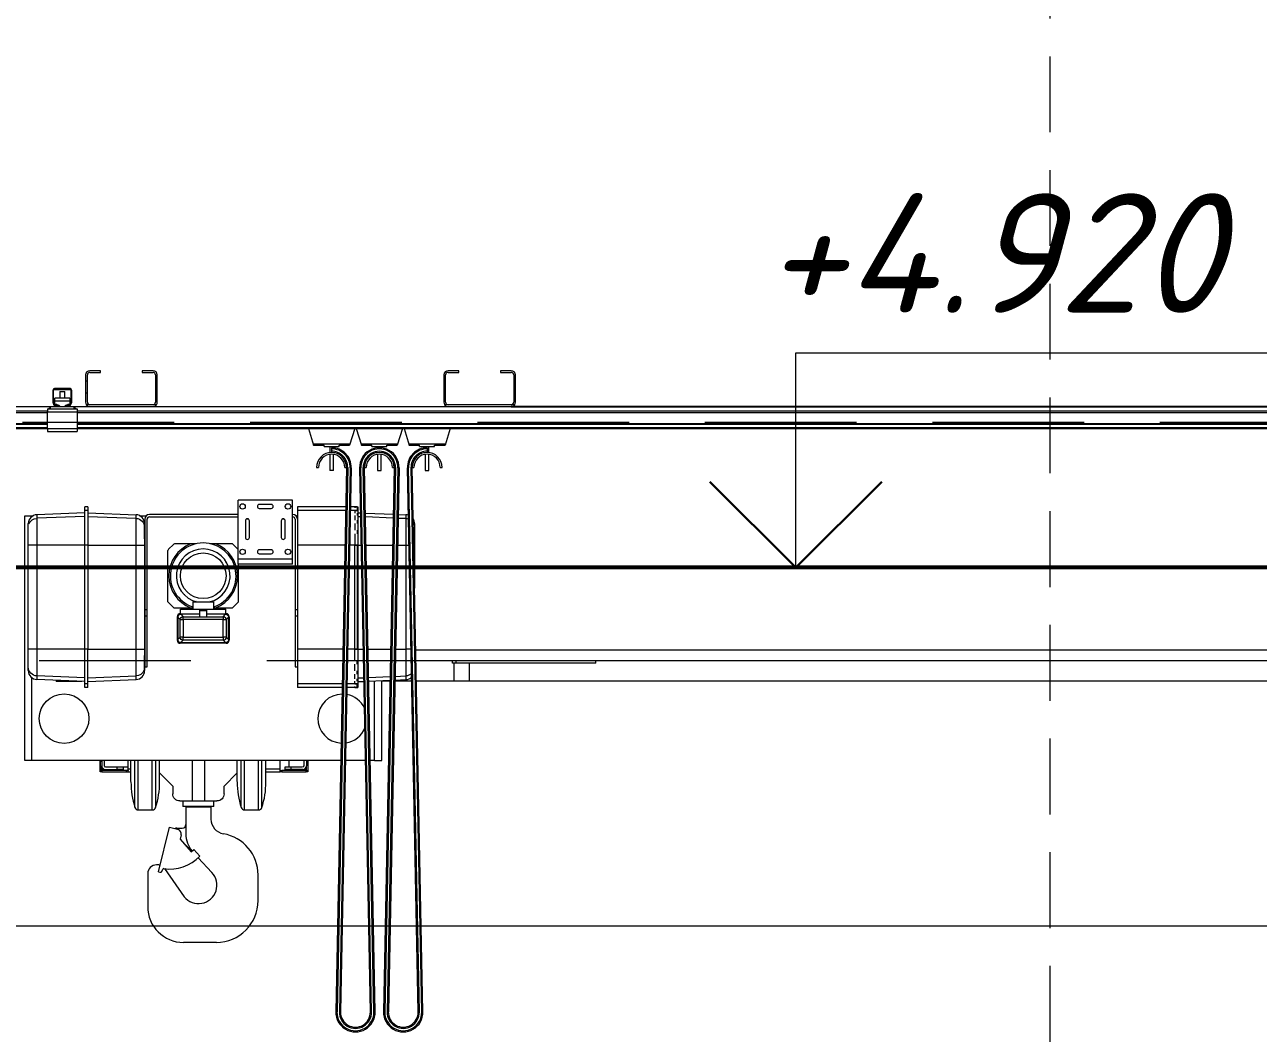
# Model space of a CAD drawing. Header units: millimetres. Extents: x -6419137 to 687965, y -598396 to 179722.
# Drawn here: x 601981 to 604047, y 86212 to 87909 of the extents above; entities that cross this region are included whole.
import ezdxf

# ---------------------------------------------------------------- set-up
doc = ezdxf.new("R2010")
doc.units = ezdxf.units.MM
doc.header["$MEASUREMENT"] = 0
doc.linetypes.add('штриховаяX2', pattern=[38.1, 25.4, -12.7])
for name, color, linetype, lineweight in [('!!! Konecranes', 252, 'Continuous', 0), ('!!!! Краны', 7, 'Continuous', 35), ('!Konecranes', 252, 'Continuous', 0), ('Арматура', 72, 'Continuous', 50), ('подп стены Инжзащита_Ном._пера__99', 7, 'Continuous', 40), ('стены02_Ном._пера__99', 7, 'Continuous', 40), ('чертеж_Ном._пера__91', 250, 'Continuous', 5), ('чертеж_Ном._пера__96', 7, 'Continuous', 13), ('чертеж_Ном._пера__98', 7, 'Continuous', 35)]:
    doc.layers.add(name, color=color, linetype=linetype, lineweight=lineweight)
doc.layers.add('Конструкции', color=7, linetype='Continuous', lineweight=5, true_color=0x0000e6)
doc.styles.get("Standard").update_dxf_attribs({"font": 'isocpeui.ttf'})

# ---------------------------------------------------------------- blocks, each defined once
blk = doc.blocks.new('A$C011300CB')
at = {"layer": '!!! Konecranes', "color": 253, "linetype": 'Continuous', "lineweight": 25, "ltscale": 90.09009}
blk.add_line((1195.4, 460), (2705.8, 460), dxfattribs=at)
at = {"layer": '!!!! Краны', "color": 253, "linetype": 'Continuous', "lineweight": 5, "ltscale": 90.09009}
for p, q in [((507.4, 520), (489.4, 520)), ((489.4, 517), (507.4, 517)), ((507.4, 517), (507.4, 520)), ((577.4, 520), (577.4, 517)), ((595.4, 520), (577.4, 520)), ((577.4, 517), (595.4, 517)), ((1107.4, 520), (1089.4, 520)), ((1089.4, 517), (1107.4, 517)), ((1107.4, 517), (1107.4, 520)), ((1177.4, 520), (1177.4, 517)), ((1195.4, 520), (1177.4, 520)), ((1177.4, 517), (1195.4, 517)), ((482.4, 513), (482.4, 503)), ((482.4, 503), (482.4, 483)), ((482.4, 503), (485.4, 503)), ((485.4, 503), (485.4, 513)), ((485.4, 483), (485.4, 503)), ((599.4, 513), (599.4, 503)), ((599.4, 503), (602.4, 503)), ((599.4, 503), (599.4, 483)), ((602.4, 503), (602.4, 513)), ((602.4, 483), (602.4, 503)), ((1082.4, 513), (1082.4, 503)), ((1082.4, 503), (1082.4, 483)), ((1082.4, 503), (1085.4, 503)), ((1085.4, 503), (1085.4, 513)), ((1085.4, 483), (1085.4, 503)), ((1199.4, 513), (1199.4, 503)), ((1199.4, 503), (1199.4, 483)), ((1199.4, 503), (1202.4, 503)), ((1202.4, 503), (1202.4, 513)), ((1202.4, 483), (1202.4, 503)), ((427.4, 487), (427.4, 468.3)), ((428.9, 468.2), (428.9, 488)), ((429.4, 488.5), (457.4, 488.5)), ((456.4, 490), (430.4, 490)), ((439.4, 485), (447.4, 485)), ((439.4, 485), (439.4, 473.9)), ((439.4, 484.8), (439.4, 473.9)), ((447.4, 473.9), (447.4, 485)), ((447.4, 473.9), (447.4, 484.8)), ((457.9, 488), (457.9, 468.2)), ((459.4, 468.3), (459.4, 487)), ((482.4, 483), (482.4, 467)), ((482.4, 483), (485.4, 483)), ((485.4, 467), (485.4, 483)), ((599.4, 483), (599.4, 467)), ((599.4, 483), (602.4, 483)), ((602.4, 467), (602.4, 483)), ((1082.4, 483), (1085.4, 483)), ((1082.4, 483), (1082.4, 467)), ((1085.4, 467), (1085.4, 483)), ((1199.4, 483), (1199.4, 467)), ((1199.4, 483), (1202.4, 483)), ((1202.4, 467), (1202.4, 483)), ((174.4, 460), (423.4, 460)), ((418.4, 456), (418.4, 456)), ((418.4, 456), (418.4, 453)), ((418.4, 456), (418.4, 453)), ((418.4, 456), (420.9, 456)), ((418.4, 456), (418.4, 453)), ((418.4, 456), (418.4, 451)), ((423.4, 458.5), (420.9, 456)), ((420.9, 456), (423.4, 456)), ((423.4, 460), (432.4, 460)), ((423.4, 456), (423.4, 460)), ((423.4, 456), (463.4, 456)), ((427.6, 467.2), (429.5, 462)), ((431.2, 461.9), (429, 468.1)), ((430.9, 469.1), (430.9, 473.9)), ((455.9, 473.9), (430.9, 473.9)), ((455.9, 469.1), (430.9, 469.1)), ((430.9, 463.1), (430.9, 469.1)), ((430.9, 462.7), (430.9, 463.1)), ((434.4, 463.1), (430.9, 463.1)), ((437.4, 461.5), (431.7, 461.5)), ((432.4, 460), (437.4, 460)), ((437.4, 461.5), (438.3, 461.5)), ((437.4, 460), (437.4, 461.5)), ((437.4, 460), (449.4, 460)), ((448.6, 461.5), (449.4, 461.5)), ((455.2, 461.5), (449.4, 461.5)), ((449.4, 461.5), (449.4, 460)), ((449.4, 460), (454.5, 460)), ((455.9, 463.1), (452.4, 463.1)), ((454.5, 460), (463.4, 460)), ((457.9, 468.1), (455.7, 461.9)), ((455.9, 473.9), (455.9, 469.1)), ((455.9, 469.1), (455.9, 463.1)), ((455.9, 462.7), (455.9, 463.1)), ((457.4, 462), (459.3, 467.2)), ((463.4, 460), (489.4, 460)), ((463.4, 456), (463.4, 460)), ((465.9, 456), (463.4, 458.5)), ((463.4, 456), (465.9, 456)), ((465.9, 456), (468.4, 456)), ((468.4, 456), (468.4, 451)), ((489.4, 463), (483.7, 463)), ((595.4, 463), (489.4, 463)), ((489.4, 460), (595.4, 460)), ((601.2, 463), (595.4, 463)), ((595.4, 460), (1089.4, 460)), ((1089.4, 463), (1083.7, 463)), ((1195.4, 463), (1089.4, 463)), ((1089.4, 460), (1195.4, 460)), ((1201.2, 463), (1195.4, 463)), ((-1376.2, 453), (418.4, 453)), ((-1376.2, 450), (418.4, 450)), ((418.4, 453), (418.4, 451)), ((418.4, 451), (468.4, 451)), ((418.4, 423), (418.4, 451)), ((468.4, 453), (2701.8, 453)), ((468.4, 451), (468.4, 423)), ((468.4, 450), (2701.8, 450)), ((-1376.2, 431.3), (418.4, 431.3)), ((-1376.2, 430.2), (418.4, 430.2)), ((-1376.2, 425), (418.4, 425)), ((-1376.2, 423), (418.4, 423)), ((418.4, 423), (468.4, 423)), ((418.4, 423), (418.4, 418)), ((418.4, 418), (468.4, 418)), ((468.4, 431.3), (2701.8, 431.3)), ((468.4, 430.2), (2701.8, 430.2)), ((468.4, 425), (2701.8, 425)), ((468.4, 423), (2701.8, 423)), ((468.4, 423), (468.4, 418)), ((855.7, 423), (864.4, 395)), ((933.2, 423), (924.4, 395)), ((935.7, 423), (944.4, 395)), ((1013.2, 423), (1004.4, 395)), ((1015.7, 423), (1024.4, 395)), ((1093.2, 423), (1084.4, 395)), ((864.4, 395), (864.4, 397)), ((924.4, 397), (864.4, 397)), ((864.4, 395), (881.9, 395)), ((881.9, 393), (881.9, 395)), ((881.9, 393), (906.9, 393)), ((891.4, 393), (891.4, 382.8)), ((891.4, 393), (891.4, 382.8)), ((897.4, 390.7), (897.4, 393)), ((897.4, 390.7), (897.4, 393)), ((906.9, 395), (924.4, 395)), ((906.9, 393), (906.9, 395)), ((924.4, 395), (924.4, 397)), ((1004.4, 397), (944.4, 397)), ((944.4, 395), (944.4, 397)), ((944.4, 395), (961.9, 395)), ((961.9, 393), (961.9, 395)), ((961.9, 393), (986.9, 393)), ((971.4, 393), (971.4, 390.7)), ((971.4, 393), (971.4, 390.7)), ((977.4, 390.7), (977.4, 393)), ((977.4, 390.7), (977.4, 393)), ((986.9, 393), (986.9, 395)), ((986.9, 395), (1004.4, 395)), ((1004.4, 395), (1004.4, 397)), ((1084.4, 397), (1024.4, 397)), ((1024.4, 395), (1024.4, 397)), ((1024.4, 395), (1041.9, 395)), ((1041.9, 393), (1041.9, 395)), ((1041.9, 393), (1066.9, 393)), ((1051.4, 393), (1051.4, 390.7)), ((1051.4, 393), (1051.4, 390.7)), ((1057.4, 387.9), (1057.4, 393)), ((1057.4, 382.8), (1057.4, 393)), ((1066.9, 393), (1066.9, 395)), ((1066.9, 395), (1084.4, 395)), ((1084.4, 395), (1084.4, 397)), ((891.4, 379.7), (891.4, 353)), ((891.4, 379.7), (891.4, 353)), ((894.4, 391), (894.4, 389)), ((894.4, 389), (894.4, 385)), ((894.4, 385), (894.4, 383)), ((897.4, 384.7), (897.4, 384.7)), ((897.4, 384.7), (897.4, 384.7)), ((897.4, 353), (897.4, 379.7)), ((897.4, 353), (897.4, 379.7)), ((971.4, 384.7), (971.4, 384.7)), ((971.4, 384.7), (971.4, 384.7)), ((971.4, 379.7), (971.4, 353)), ((971.4, 379.7), (971.4, 353)), ((977.4, 384.7), (977.4, 384.7)), ((977.4, 353), (977.4, 379.7)), ((1051.4, 384.7), (1051.4, 384.7)), ((1051.4, 384.7), (1051.4, 384.7)), ((1051.4, 379.7), (1051.4, 353)), ((1051.4, 379.7), (1051.4, 353)), ((1054.4, 391), (1054.4, 389)), ((1054.4, 389), (1054.4, 385)), ((1054.4, 385), (1054.4, 383)), ((1054.4, 383), (1054.4, 383)), ((1057.4, 353), (1057.4, 379.7)), ((869.4, 358), (872.4, 358)), ((919.4, 357.5), (901.5, -554.3)), ((921.4, 357.5), (903.5, -554.4)), ((925.4, 357.4), (907.5, -554.4)), ((927.4, 357.4), (909.5, -554.5)), ((916.4, 358), (919.4, 358)), ((921.4, 357.5), (919.4, 357.5)), ((921.4, 357.5), (921.4, 357.5)), ((927.4, 357.4), (925.4, 357.4)), ((941.5, 357.4), (943.5, 357.4)), ((959.4, -554.5), (941.5, 357.4)), ((961.4, -554.4), (943.5, 357.4)), ((965.4, -554.4), (947.5, 357.5)), ((947.5, 357.5), (949.5, 357.5)), ((947.5, 357.5), (947.5, 357.5)), ((949.4, 358), (952.4, 358)), ((967.4, -554.3), (949.5, 357.5)), ((971.4, 353), (977.4, 353)), ((971.4, 353), (977.4, 353)), ((977.4, 353), (977.4, 366.4)), ((999.4, 357.5), (981.5, -554.3)), ((1001.4, 357.5), (983.5, -554.4)), ((1005.4, 357.4), (987.5, -554.4)), ((1007.4, 357.4), (989.5, -554.5)), ((996.4, 358), (999.4, 358)), ((1001.4, 357.5), (999.4, 357.5)), ((1001.4, 357.5), (1001.4, 357.5)), ((1007.4, 357.4), (1005.4, 357.4)), ((1021.5, 357.4), (1023.5, 357.4)), ((1039.4, -554.5), (1021.5, 357.4)), ((1041.4, -554.4), (1023.5, 357.4)), ((1045.4, -554.4), (1027.5, 357.5)), ((1027.5, 357.5), (1029.5, 357.5)), ((1029.4, 358), (1032.4, 358)), ((1047.4, -554.3), (1029.5, 357.5)), ((1051.4, 353), (1057.4, 353)), ((1051.4, 353), (1057.4, 353)), ((1057.4, 353), (1057.4, 366.4)), ((1076.4, 358), (1079.4, 358)), ((481.4, 285.7), (481.4, 292)), ((486.4, 292), (481.4, 292)), ((486.4, 292), (486.4, 285.7)), ((828.9, 303), (737.9, 303)), ((737.9, 204), (737.9, 303)), ((793.4, 295.8), (773.4, 295.8)), ((828.9, 204), (828.9, 303)), ((837.4, 292), (837.4, 285.7)), ((918.1, 292), (837.4, 292)), ((920.1, 292), (920.1, 292)), ((937.4, 292), (926.2, 292)), ((933.4, 292), (938.4, 292)), ((933.4, 292), (933.4, 292)), ((933.4, 290.8), (933.4, 290.1)), ((937.4, 292), (937.4, 290.8)), ((937.4, 290.1), (937.4, 285.7)), ((938.4, 292), (938.4, 285.7)), ((380.4, -133), (380.4, 277)), ((380.4, 277), (392.4, 277)), ((392.4, 275.3), (392.4, 277)), ((392.4, 277), (394.8, 277)), ((481.4, 282), (400.8, 278.6)), ((400.8, 278.6), (400.8, 272.6)), ((481.4, 275.9), (400.8, 272.6)), ((400.8, 272.6), (400.8, 227.8)), ((481.4, 227.8), (481.4, 285.7)), ((486.4, 285.7), (481.4, 285.7)), ((486.4, 285.7), (486.4, 227.8)), ((486.4, 282), (567, 278.6)), ((486.4, 275.9), (567, 272.6)), ((567, 272.6), (567, 278.6)), ((567, 227.8), (567, 272.6)), ((572.9, 277), (584.3, 277)), ((581.4, 271), (581.4, 119)), ((585.4, 119), (585.4, 271)), ((737.9, 279), (589.4, 279)), ((589.4, 275), (737.9, 275)), ((755.6, 271), (751.3, 271)), ((773.4, 289.2), (793.4, 289.2)), ((815.5, 271), (811.3, 271)), ((829.4, 279), (828.9, 279)), ((828.9, 275), (829.4, 275)), ((833.4, 271), (833.4, 119)), ((834.6, 277), (837.4, 277)), ((837.4, 285.7), (837.4, 227.8)), ((918, 285.7), (837.4, 285.7)), ((920, 285.7), (920, 285.7)), ((937.4, 285.7), (926, 285.7)), ((933.4, 285.7), (938.4, 285.7)), ((933.4, 285.7), (933.4, 281.1)), ((933.4, 277.1), (933.4, 269.7)), ((937.4, 281.1), (937.4, 277.1)), ((937.4, 269.7), (937.4, 264)), ((938.4, 285.7), (938.4, 227.8)), ((938.4, 282), (942.9, 281.8)), ((938.4, 275.9), (943.1, 275.7)), ((948.9, 281.6), (948.9, 281.6)), ((949.1, 275.4), (949.1, 275.4)), ((951, 281.5), (997.9, 279.5)), ((951.1, 275.4), (997.8, 273.4)), ((999.8, 273.3), (999.8, 273.3)), ((999.9, 279.4), (999.9, 279.4)), ((1005.8, 273.1), (1019.1, 272.6)), ((1005.9, 279.2), (1019.1, 278.6)), ((1019.1, 272.6), (1019.1, 278.6)), ((1019.1, 278.6), (1019.1, 278.6)), ((1019.1, 227.8), (1019.1, 272.6)), ((386.4, 257.8), (386.4, 263.7)), ((386.4, 227.8), (386.4, 257.8)), ((581.3, 263.7), (581.3, 257.8)), ((581.3, 238), (581.3, 263.7)), ((581.3, 257.8), (581.3, 227.8)), ((750.1, 268.5), (750.1, 240.5)), ((756.7, 240.5), (756.7, 268.5)), ((810.1, 268.5), (810.1, 240.5)), ((816.7, 240.5), (816.7, 268.5)), ((933.4, 264), (933.4, 252.8)), ((937.4, 252.8), (937.4, 246.9)), ((1033.4, 263.7), (1033.4, 257.8)), ((1033.4, 257.8), (1033.4, 227.8)), ((386.4, 53.3), (386.4, 227.8)), ((400.8, 227.8), (386.4, 227.8)), ((400.8, 227.8), (400.8, 53.3)), ((481.4, 227.8), (400.8, 227.8)), ((486.4, 227.8), (481.4, 227.8)), ((481.4, 53.3), (481.4, 227.8)), ((486.4, 227.8), (486.4, 53.3)), ((486.4, 227.8), (567, 227.8)), ((567, 53.3), (567, 227.8)), ((567, 227.8), (581.3, 227.8)), ((581.3, 238), (581.3, 238)), ((581.3, 227.8), (581.3, 53.3)), ((629.5, 228.9), (621.3, 220.7)), ((658.4, 229.8), (631.6, 229.8)), ((667.6, 229.8), (658.4, 229.8)), ((700.5, 229.8), (690.7, 229.8)), ((728.5, 229.8), (700.5, 229.8)), ((728.5, 229.8), (737.9, 220.4)), ((916.9, 227.8), (837.4, 227.8)), ((837.4, 227.8), (837.4, 53.3)), ((918.9, 227.8), (918.9, 227.8)), ((937.4, 227.8), (924.9, 227.8)), ((933.4, 246.9), (933.4, 227.8)), ((933.4, 227.8), (938.4, 227.8)), ((933.4, 53.3), (933.4, 227.8)), ((937.4, 227.8), (937.4, 53.3)), ((938.4, 227.8), (944, 227.8)), ((938.4, 227.8), (938.4, 53.3)), ((950, 227.8), (950, 227.8)), ((952, 227.8), (996.9, 227.8)), ((998.9, 227.8), (998.9, 227.8)), ((1004.9, 227.8), (1019.1, 227.8)), ((1019.1, 227.8), (1024, 227.8)), ((1019.1, 53.3), (1019.1, 227.8)), ((1032.1, 227.8), (1033.4, 227.8)), ((1033.4, 227.8), (1033.4, 155.5)), ((620.4, 132.8), (620.4, 218.6)), ((793.4, 219.8), (773.4, 219.8)), ((773.4, 213.2), (793.4, 213.2)), ((828.9, 204), (737.9, 204)), ((737.9, 196), (737.9, 204)), ((828.9, 196), (737.9, 196)), ((738.4, 132.8), (738.4, 196)), ((828.9, 196), (828.9, 204)), ((630.4, 122.8), (620.4, 132.8)), ((661.9, 132.8), (696.9, 132.8)), ((661.9, 132.8), (661.9, 120.3)), ((696.9, 132.8), (696.9, 120.3)), ((728.5, 122.8), (738.4, 132.8)), ((585.4, 119), (581.4, 119)), ((581.4, 119), (581.4, 109)), ((581.4, 109), (581.4, 24)), ((581.4, 109), (585.4, 109)), ((585.4, 109), (585.4, 119)), ((585.4, 24), (585.4, 109)), ((630.4, 122.8), (658.4, 122.8)), ((635.9, 107.8), (635.9, 68.3)), ((640.9, 102.8), (636.9, 106.8)), ((636.9, 106.8), (636.9, 69.3)), ((640.9, 112.8), (673.4, 112.8)), ((640.9, 111.7), (640.9, 111.7)), ((641.4, 120.3), (717.4, 120.3)), ((641.4, 112.8), (641.4, 120.3)), ((673.4, 111.8), (641.9, 111.8)), ((641.9, 111.8), (645.9, 107.8)), ((645.9, 107.8), (712.9, 107.8)), ((645.9, 102.8), (645.9, 107.8)), ((658.4, 122.8), (661.9, 122.8)), ((673.4, 118.4), (673.4, 108.5)), ((685.4, 108.5), (685.4, 118.4)), ((685.4, 112.8), (717.9, 112.8)), ((716.9, 111.8), (685.4, 111.8)), ((696.9, 122.8), (700.5, 122.8)), ((700.5, 122.8), (728.5, 122.8)), ((712.9, 107.8), (716.9, 111.8)), ((712.9, 107.8), (712.9, 102.8)), ((717.4, 112.8), (717.4, 120.3)), ((717.9, 111.7), (717.9, 111.7)), ((721.9, 106.8), (717.9, 102.8)), ((721.9, 69.3), (721.9, 106.8)), ((722.9, 107.8), (722.9, 68.3)), ((833.4, 119), (833.4, 109)), ((837.4, 119), (833.4, 119)), ((833.4, 109), (833.4, 24)), ((833.4, 109), (837.4, 109)), ((640.9, 73.3), (640.9, 102.8)), ((640.9, 102.8), (645.9, 102.8)), ((712.9, 102.8), (645.9, 102.8)), ((645.9, 102.8), (645.9, 73.3)), ((712.9, 102.8), (717.9, 102.8)), ((712.9, 73.3), (712.9, 102.8)), ((717.9, 102.8), (717.9, 73.3)), ((636.9, 69.3), (640.9, 73.3)), ((645.9, 73.3), (640.9, 73.3)), ((717.9, 63.3), (640.9, 63.3)), ((645.9, 68.3), (641.9, 64.3)), ((641.9, 64.3), (716.9, 64.3)), ((645.9, 73.3), (712.9, 73.3)), ((645.9, 68.3), (645.9, 73.3)), ((712.9, 68.3), (645.9, 68.3)), ((717.9, 73.3), (712.9, 73.3)), ((712.9, 73.3), (712.9, 68.3)), ((716.9, 64.3), (712.9, 68.3)), ((717.9, 73.3), (721.9, 69.3)), ((717.9, 73.3), (717.9, 73.3)), ((386.4, 23.2), (386.4, 53.3)), ((400.8, 53.3), (386.4, 53.3)), ((400.8, 53.3), (400.8, 8.5)), ((481.4, 53.3), (400.8, 53.3)), ((481.4, -4.6), (481.4, 53.3)), ((486.4, 53.3), (481.4, 53.3)), ((486.4, 53.3), (567, 53.3)), ((486.4, -4.6), (486.4, 53.3)), ((567, 53.3), (581.3, 53.3)), ((567, 8.5), (567, 53.3)), ((581.3, 53.3), (581.3, 23.2)), ((581.3, 17.4), (581.3, 43)), ((581.3, 43), (581.3, 43)), ((913.4, 53.3), (837.4, 53.3)), ((837.4, 53.3), (837.4, -4.6)), ((915.4, 53.3), (915.4, 53.3)), ((937.4, 53.3), (921.4, 53.3)), ((933.4, 53.3), (938.4, 53.3)), ((933.4, 53.3), (933.4, 53.3)), ((933.4, 34.1), (933.4, 53.3)), ((933.4, 53.3), (933.4, 53.3)), ((938.4, 53.3), (947.5, 53.3)), ((938.4, 53.3), (938.4, -4.6)), ((953.5, 53.3), (953.5, 53.3)), ((955.5, 53.3), (993.4, 53.3)), ((995.4, 53.3), (995.4, 53.3)), ((1001.4, 53.3), (1019.1, 53.3)), ((1027.6, 53.3), (1019.1, 53.3)), ((1019.1, 8.5), (1019.1, 53.3)), ((1035.5, 52), (3325.3, 52)), ((386.4, 17.4), (386.4, 23.2)), ((581.3, 23.2), (581.3, 17.4)), ((581.4, 24), (585.4, 24)), ((833.4, 24), (837.4, 24)), ((933.4, 17.1), (933.4, 28.2)), ((937.4, 28.2), (937.4, 34.1)), ((3325.3, 34), (1035.8, 34)), ((1096.9, 30), (1096.9, 34)), ((1102.9, 30), (1096.9, 30)), ((1099.9, 0), (1099.9, 30)), ((1102.9, 30), (1102.9, 34)), ((1336.9, 30), (1102.9, 30)), ((1124.9, 30), (1124.9, 0)), ((1336.9, 30), (1336.9, 34)), ((392.4, -133), (392.4, 5.7)), ((400.8, 8.5), (400.8, 2.4)), ((481.4, 5.2), (400.8, 8.5)), ((400.8, 2.4), (400.8, 2.4)), ((481.4, -1), (400.8, 2.4)), ((433.4, 1), (433.4, -1)), ((486.4, 5.2), (567, 8.5)), ((486.4, -1), (567, 2.4)), ((567, 2.4), (567, 8.5)), ((933.4, 3.9), (933.4, 11.3)), ((937.4, 11.3), (937.4, 17.1)), ((937.4, -0.1), (937.4, 3.9)), ((938.4, 5.2), (948.4, 5.6)), ((954.4, 5.8), (954.4, 5.8)), ((956.4, 5.9), (992.5, 7.4)), ((956.5, -0.2), (992.4, 1.3)), ((966.4, -133), (966.4, 0.2)), ((978.4, -133), (978.4, 0.7)), ((992.4, 0), (978.4, 0)), ((994.4, 1.4), (994.4, 1.4)), ((994.4, 0), (994.4, 0)), ((994.5, 7.5), (994.5, 7.5)), ((1000.4, 1.6), (1019.1, 2.4)), ((1028.5, 0), (1000.4, 0)), ((1000.5, 7.7), (1019.1, 8.5)), ((1019.1, 2.4), (1019.1, 8.5)), ((1099.9, 0), (1036.5, 0)), ((1124.9, 0), (1099.9, 0)), ((2583.3, 0), (1124.9, 0)), ((476.4, -1), (433.4, -1)), ((476.4, -0.8), (476.4, -1)), ((486.4, -4.6), (481.4, -4.6)), ((481.4, -11), (481.4, -4.6)), ((486.4, -11), (481.4, -11)), ((486.4, -11), (486.4, -4.6)), ((837.4, -4.6), (837.4, -11)), ((912.3, -4.6), (837.4, -4.6)), ((912.2, -11), (837.4, -11)), ((914.2, -11), (914.2, -11)), ((914.3, -4.6), (914.3, -4.6)), ((937.4, -11), (920.2, -11)), ((937.4, -4.6), (920.3, -4.6)), ((933.4, -4.6), (933.4, -0.1)), ((933.4, -4.6), (938.4, -4.6)), ((933.4, -4.8), (933.4, -4.6)), ((933.4, -9.7), (933.4, -9)), ((933.4, -11), (938.4, -11)), ((937.4, -9), (937.4, -4.6)), ((937.4, -11), (937.4, -9.7)), ((938.4, -1), (948.5, -0.6)), ((938.4, -4.6), (938.4, -11)), ((954.5, -0.3), (954.5, -0.3)), ((392.4, -133), (380.4, -133)), ((909.8, -133), (392.4, -133)), ((506.9, -150), (506.9, -133.2)), ((507.4, -135), (507.4, -133)), ((507.4, -150), (507.4, -135)), ((509.4, -135), (507.4, -135)), ((509.4, -133), (509.4, -142)), ((509.4, -150), (509.4, -142)), ((513.4, -133), (513.4, -141)), ((516.4, -144), (535.4, -144)), ((535.4, -148), (535.4, -144)), ((535.4, -144), (545.4, -144)), ((545.4, -144), (545.4, -148)), ((545.4, -144), (552.9, -144)), ((552.9, -133), (552.9, -144)), ((553.9, -147), (553.9, -133)), ((558.4, -168.4), (558.4, -133.1)), ((565.1, -211.2), (565.1, -133)), ((570.7, -216), (570.7, -133)), ((594.1, -216), (594.1, -133)), ((599.8, -212), (599.8, -133)), ((606.4, -168.4), (606.4, -133.1)), ((661.1, -133), (661.1, -201)), ((681.8, -133), (681.8, -201)), ((736.4, -168.4), (736.4, -133.1)), ((743.1, -211.2), (743.1, -133)), ((748.7, -216), (748.7, -133)), ((772.1, -216), (772.1, -133)), ((777.8, -212), (777.8, -133)), ((784.4, -168.4), (784.4, -133.1)), ((807.9, -133), (807.9, -147)), ((816.4, -148), (816.4, -144)), ((816.4, -144), (826.4, -144)), ((823.4, -144), (823.4, -133)), ((826.4, -144), (845.4, -144)), ((826.4, -144), (826.4, -148)), ((848.4, -141), (848.4, -133)), ((852.4, -133), (852.4, -142)), ((852.4, -135), (854.4, -135)), ((852.4, -150), (852.4, -142)), ((854.4, -133), (854.4, -135)), ((854.4, -135), (854.4, -150)), ((854.9, -133.2), (854.9, -150)), ((911.8, -133), (911.8, -133)), ((915.8, -133), (915.8, -133)), ((951.1, -133), (917.8, -133)), ((966.4, -133), (959.1, -133)), ((966.4, -133), (978.4, -133)), ((506.9, -152), (506.9, -150)), ((506.9, -150), (507.4, -150)), ((509.9, -152), (506.9, -152)), ((509.4, -150), (507.4, -150)), ((509.4, -146.9), (512.1, -146.9)), ((509.4, -150), (509.9, -150)), ((550.9, -150), (509.9, -150)), ((509.9, -150), (509.9, -152)), ((509.9, -152), (550.9, -152)), ((515.4, -148), (535.4, -148)), ((545.4, -148), (535.4, -148)), ((553.5, -150), (550.9, -150)), ((550.9, -152), (550.9, -150)), ((550.9, -152), (553.5, -152)), ((553.5, -150), (553.5, -150)), ((553.5, -152), (558.4, -152)), ((553.9, -147), (558.4, -147)), ((553.9, -151.7), (553.9, -147)), ((606.4, -154), (628.4, -176)), ((714.4, -176), (736.4, -154)), ((784.4, -147), (807.9, -147)), ((784.4, -152), (808.3, -152)), ((807.9, -147), (807.9, -151.7)), ((808.3, -150), (810.9, -150)), ((808.3, -150), (808.3, -150)), ((810.9, -152), (808.3, -152)), ((851.9, -150), (810.9, -150)), ((810.9, -150), (810.9, -152)), ((810.9, -152), (851.9, -152)), ((826.4, -148), (816.4, -148)), ((846.4, -148), (826.4, -148)), ((849.8, -146.9), (852.4, -146.9)), ((851.9, -150), (852.4, -150)), ((851.9, -152), (851.9, -150)), ((854.9, -152), (851.9, -152)), ((852.4, -150), (854.4, -150)), ((854.4, -150), (854.9, -150)), ((854.9, -150), (854.9, -152)), ((628.4, -176), (628.4, -189)), ((714.4, -189), (714.4, -176)), ((640.4, -201), (661.1, -201)), ((645.4, -201), (645.4, -210)), ((661.1, -201), (681.8, -201)), ((681.8, -201), (702.4, -201)), ((697.4, -210), (697.4, -201)), ((570.7, -216), (594.1, -216)), ((649.4, -210), (649.4, -211)), ((649.5, -211), (650.4, -211)), ((650.4, -211), (671.4, -211)), ((650.4, -211), (650.4, -256.3)), ((671.4, -211), (692.4, -211)), ((692.4, -211), (692.4, -231.3)), ((692.4, -211), (693.3, -211)), ((693.4, -211), (693.4, -210)), ((748.7, -216), (772.1, -216)), ((604.8, -319.8), (623.1, -245)), ((623.1, -245), (636.6, -248.3)), ((635.4, -246.6), (644.4, -246.6)), ((642.5, -258), (640.7, -265.1)), ((640.7, -265.1), (659.2, -286.2)), ((659.2, -286.2), (663.7, -282.3)), ((663.7, -282.3), (673.6, -293.5)), ((602.1, -308), (601.4, -308)), ((694.1, -320.8), (671, -296.1)), ((586.4, -323), (586.4, -378)), ((604.8, -319.8), (607, -320.3)), ((610, -319.2), (611.6, -315.5)), ((614.4, -314.4), (647.4, -361.6)), ((771.4, -368), (771.4, -325)), ((701.4, -438), (646.4, -438)), ((903.5, -554.4), (901.5, -554.3)), ((907.5, -554.4), (907.5, -554.4)), ((909.5, -554.5), (907.5, -554.4)), ((959.4, -554.5), (961.4, -554.4)), ((961.4, -554.4), (961.4, -554.4)), ((965.4, -554.4), (967.4, -554.3)), ((983.5, -554.4), (981.5, -554.3)), ((989.5, -554.5), (987.5, -554.4)), ((1039.4, -554.5), (1041.4, -554.4)), ((1041.4, -554.4), (1041.4, -554.4)), ((1045.4, -554.4), (1047.4, -554.3))]:
    blk.add_line(p, q, dxfattribs=at)
at = {"layer": '!!!! Краны', "color": 253, "linetype": 'штриховаяX2', "lineweight": 5, "ltscale": 10}
blk.add_lwpolyline([(4062.8, 434), (4087.8, 434), (4087.8, 34), (-2265.2, 34), (-2290.2, 34), (-2290.2, 434)], close=True, dxfattribs=at)
at = {"layer": '!!!! Краны', "color": 253, "linetype": 'Continuous', "lineweight": 5, "ltscale": 90.09009}
for points in [[(897.4, 353), (897.4, 353), (891.4, 353)], [(553.9, -149.6), (553.5, -150)], [(553.5, -152), (553.9, -151.7)], [(807.9, -149.6), (808.3, -150)], [(808.3, -152), (807.9, -151.7)], [(697.3, -210), (697.4, -210), (645.5, -210)]]:
    blk.add_lwpolyline(points, dxfattribs=at)
for centre, radius in [((745.4, 292.5), 4.5), ((821.4, 292.5), 4.5), ((679.4, 176.3), 38.3), ((745.4, 216.5), 4.5), ((821.4, 216.5), 4.5), ((446.4, -63), 41.5)]:
    blk.add_circle(centre, radius, dxfattribs=at)
for centre, radius, start, end in [((489.4, 513), 7, 90, 180), ((489.4, 513), 4, 90, 180), ((595.4, 513), 7, 0, 90), ((595.4, 513), 4, 0, 90), ((1089.4, 513), 7, 90, 180), ((1089.4, 513), 4, 90, 180), ((1195.4, 513), 7, 0, 90), ((1195.4, 513), 4, 0, 90), ((430.4, 487), 3, 90, 180), ((429.4, 488), 0.5, 90, 180), ((456.4, 487), 3, 0, 90), ((457.4, 488), 0.5, 0, 90), ((430.4, 468.3), 3, 180, 200), ((429.4, 468.2), 0.5, 180, 200), ((432.4, 463), 3, 200, 270), ((431.7, 462), 0.5, 200, 270), ((454.5, 463), 3, 270, 340), ((455.2, 462), 0.5, 270, 340), ((457.4, 468.2), 0.5, 340, 0), ((456.4, 468.3), 3, 340, 0), ((489.4, 467), 7, 180, 214.8499), ((489.4, 467), 7, 214.8499, 270), ((489.4, 467), 4, 180, 270), ((595.4, 467), 4, 270, 0), ((595.4, 467), 7, 270, 325.1501), ((595.4, 467), 7, 325.1501, 0), ((1089.4, 467), 7, 180, 214.8499), ((1089.4, 467), 7, 214.8499, 270), ((1089.4, 467), 4, 180, 270), ((1195.4, 467), 4, 270, 0), ((1195.4, 467), 7, 270, 325.1501), ((1195.4, 467), 7, 325.1501, 0), ((894.4, 358), 25, 0, 180), ((894.4, 358), 22, 0, 180), ((894.4, 358), 33, 358.8698, 90), ((894.4, 358), 31, 358.8698, 90), ((894.4, 358), 27, 358.8698, 90), ((894.4, 358), 25, 76.2786, 79.6969), ((894.4, 358), 25, 65.2967, 69.3927), ((894.4, 358), 25, 54.7077, 59.0871), ((894.4, 358), 25, 44.2498, 48.7797), ((894.4, 358), 25, 33.8514, 38.4703), ((974.4, 358), 33, 358.8698, 181.1302), ((974.4, 358), 31, 358.8698, 181.1302), ((974.4, 358), 27, 358.8698, 181.1302), ((974.4, 358), 25, 0, 180), ((974.4, 358), 22, 0, 180), ((974.4, 358), 25, 141.5297, 146.1486), ((974.4, 358), 25, 131.2203, 135.7502), ((974.4, 358), 25, 120.9129, 125.2923), ((974.4, 358), 25, 110.6073, 114.7033), ((974.4, 358), 25, 100.3031, 103.7214), ((974.4, 358), 25, 76.2786, 79.6969), ((974.4, 358), 25, 65.2967, 69.3927), ((974.4, 358), 25, 54.7077, 59.0871), ((974.4, 358), 25, 44.2498, 48.7797), ((974.4, 358), 25, 33.8514, 38.4703), ((1054.4, 358), 33, 90, 181.1302), ((1054.4, 358), 31, 90, 181.1302), ((1054.4, 358), 27, 90, 181.1302), ((1054.4, 358), 25, 0, 180), ((1054.4, 358), 22, 0, 180), ((1054.4, 358), 25, 141.5297, 146.1486), ((1054.4, 358), 25, 131.2203, 135.7502), ((1054.4, 358), 25, 120.9129, 125.2923), ((1054.4, 358), 25, 110.6073, 114.7033), ((1054.4, 358), 25, 100.3031, 103.7214), ((894.4, 358), 25, 23.4851, 28.1582), ((894.4, 358), 25, 12.2877, 17.8427), ((894.4, 358), 25, 2.2173, 8.8364), ((894.4, 358), 25, 358.8698, 0), ((974.4, 358), 25, 180, 181.1302), ((974.4, 358), 25, 171.1636, 177.7827), ((974.4, 358), 25, 162.1573, 167.7123), ((974.4, 358), 25, 151.8418, 156.5149), ((974.4, 358), 25, 23.4851, 28.1582), ((974.4, 358), 25, 12.2877, 17.8427), ((974.4, 358), 25, 2.2173, 8.8364), ((974.4, 358), 25, 358.8698, 0), ((1054.4, 358), 25, 180, 181.1302), ((1054.4, 358), 25, 171.1636, 177.7827), ((1054.4, 358), 25, 162.1573, 167.7123), ((1054.4, 358), 25, 151.8418, 156.5149), ((773.4, 292.5), 3.3, 90, 270), ((793.4, 292.5), 3.3, 270, 90), ((401.4, 263.7), 15, 92.4, 180), ((566.3, 263.7), 15, 0, 87.6), ((589.4, 271), 8, 90, 180), ((589.4, 271), 4, 90, 180), ((753.4, 268.5), 3.3, 0, 180), ((813.4, 268.5), 3.3, 0, 180), ((829.4, 271), 8, 0.0004, 90), ((829.4, 271), 4, 0, 90), ((1018.4, 263.7), 15, 71.9121, 87.6), ((1018.4, 263.7), 15, 0, 30.3568), ((679.4, 176.3), 57.5, 111.4973, 248.5027), ((679.4, 176.3), 55, 288.6108, 251.3311), ((631.6, 226.8), 3, 90, 135), ((679.4, 176.3), 57.5, 291.4973, 68.5027), ((753.4, 240.5), 3.3, 180, 0), ((813.4, 240.5), 3.3, 180, 0), ((623.4, 218.6), 3, 135, 180), ((679.4, 176.3), 45, 283.0717, 256.9283), ((773.4, 216.5), 3.3, 90, 270), ((793.4, 216.5), 3.3, 270, 90), ((679.4, 176.3), 43.2, 164.9896, 165), ((679.4, 176.3), 43.2, 150, 150.0002), ((679.4, 176.3), 43.2, 29.9998, 30), ((679.4, 176.3), 43.2, 15, 15.0119), ((679.4, 176.3), 43.2, 225, 225.0016), ((679.4, 176.3), 43.2, 314.9981, 315.0046), ((679.4, 176.3), 43.2, 254.9983, 255.003), ((679.4, 176.3), 43.2, 269.9978, 270.0022), ((679.4, 176.3), 43.2, 284.9969, 285.0018), ((640.9, 107.8), 5, 90, 180), ((679.4, 132), 29, 198.5231, 204.0758), ((679.4, 132), 29, 237.2437, 237.2447), ((679.4, 132), 29, 302.7553, 302.7563), ((679.4, 132), 29, 335.9242, 341.4769), ((717.9, 107.8), 5, 0, 90), ((640.9, 68.3), 5, 180, 270), ((717.9, 68.3), 5, 270, 0), ((401.4, 17.4), 15, 180, 267.6), ((566.3, 17.4), 15, 272.4, 0), ((1018.4, 17.4), 15, 272.4, 312.0826), ((912.4, -63), 41, 90.6841, 267.0655), ((912.4, -63), 41, 87.87659481179857, 87.87664511559782), ((912.4, -63), 41, 25.1082, 79.369), ((912.4, -63), 41, 278.3525, 337.5607), ((912.4, -63), 41, 269.8666, 269.8667), ((912.4, -63), 41, 275.5227869355283, 275.5228202778365), ((515.4, -142), 6, 180, 270), ((516.4, -141), 3, 180, 270), ((516.4, -141), 3, 180, 217.1133), ((516.4, -141), 3, 221.1708, 227.0035), ((516.4, -141), 3, 221.1708, 234.275), ((516.4, -141), 3, 239.083, 242.2771), ((516.4, -141), 3, 254.3206, 255.3271), ((845.4, -141), 3, 270, 0), ((845.4, -141), 3, 284.6729, 285.6794), ((846.4, -142), 6, 270, 0), ((845.4, -141), 3, 297.7229, 300.917), ((845.4, -141), 3, 305.725, 318.8292), ((845.4, -141), 3, 312.4022, 318.8292), ((845.4, -141), 3, 322.8867, 0), ((699.4, -169.2), 141, 180, 197.6802), ((465.4, -169.2), 141, 342.3198, 0), ((877.4, -169.2), 141, 180, 197.6802), ((643.4, -169.2), 141, 342.3198, 0), ((570.7, -210), 6, 199.4712, 270), ((594.1, -210), 6, 270, 340.5288), ((748.7, -210), 6, 199.4712, 270), ((772.1, -210), 6, 270, 340.5288), ((635.5, -255.6), 9, 90.1689, 111.1375), ((644.4, -240.6), 6, 270.1689, 0.1692), ((717.4, -231.3), 25, 180, 260.304), ((634.7, -256.1), 8, 346.2138, 76.2138), ((695.4, -256.3), 45, 180, 219.4875), ((701.4, -325), 70, 0, 80.304), ((595, -346.5), 90, 43.1503, 53.2949), ((601.4, -323), 15, 90, 180), ((602.1, -323), 15, 69.1195, 90), ((623.1, -245), 70, 262.27, 316.1169), ((608, -318.4), 2.17, 243.772, 338.1281), ((613.4, -316.3), 2, 82.27, 156.2138), ((671.4, -342), 31, 219.2962, 43), ((701.4, -368), 70, 270, 0), ((646.4, -378), 60, 180, 270), ((934.4, -555), 33, 178.8698, 1.1302), ((934.4, -555), 31, 178.8698, 1.1302), ((934.4, -555), 27, 178.8698, 1.1302), ((934.4, -555), 25, 178.8698, 1.1302), ((1014.4, -555), 33, 178.8698, 1.1302), ((1014.4, -555), 31, 178.8698, 1.1302), ((1014.4, -555), 27, 178.8698, 1.1302), ((1014.4, -555), 25, 178.8698, 1.1302)]:
    blk.add_arc(centre, radius, start, end, dxfattribs=at)
at = {"layer": '!!!! Краны', "color": 253, "linetype": 'Continuous', "lineweight": 5, "ltscale": 90.09009, "extrusion": (0, 0, -1)}
for centre, major_axis, ratio, start_param, end_param in [((434.4, 459.1), (5, 0), 0.795209, -1.570796, -0.22409), ((434.4, 464), (-5, 0), 0.795209, 3.801068, 4.066964), ((434.4, 464), (5, 0), 0.795209, 0.879383, 0.920815), ((434.4, 464), (5, 0), 0.795209, 0.678887, 0.692185), ((452.4, 459.1), (5, 0), 0.795209, 3.365682, 4.712389), ((452.4, 464), (5, 0), 0.795209, 2.216221, 2.482118), ((452.4, 464), (-5, 0), 0.795209, -0.692185, -0.678887), ((452.4, 464), (5, 0), 0.795209, 2.220777, 2.262209), ((401.4, 257.8), (-15, 0), 0.981851, 0.382227, 1.528908), ((566.3, 257.8), (-15, 0), 0.981851, 1.612684, 3.141593), ((1018.4, 257.8), (15, 0), 0.981851, -1.528908, -1.246765), ((1018.4, 257.8), (-15, 0), 0.981851, 2.626886, 3.141593), ((641.9, 106.8), (-3.55, 3.55), 0.995146, 5.50022, 7.06615), ((645.9, 102.8), (3.54, 3.54), 0.995146, 3.929424, 5.495354), ((712.9, 102.8), (-3.54, 3.54), 0.995146, 0.787831, 2.353761), ((716.9, 106.8), (3.55, 3.55), 0.995146, -0.782965, 0.782965), ((641.9, 69.3), (3.55, 3.55), 0.995146, 2.358627, 3.924558), ((645.9, 73.3), (-3.54, 3.54), 0.995146, 3.929424, 5.495354), ((712.9, 73.3), (3.54, 3.54), 0.995146, 0.787831, 2.353761), ((716.9, 69.3), (-3.55, 3.55), 0.995146, 2.358627, 3.924558), ((401.4, 23.2), (-15, 0), 0.981851, -1.528908, 0), ((566.3, 23.2), (-15, 0), 0.981851, 3.52382, 4.670501), ((1018.4, 23.2), (-15, 0), 0.981851, 3.987523, 4.670501), ((640.4, -189), (8.49, 8.49), 1, 2.356194, 3.926991), ((702.4, -189), (-8.49, 8.49), 1, 2.356194, 3.926991)]:
    blk.add_ellipse(centre, major_axis=major_axis, ratio=ratio, start_param=start_param, end_param=end_param, dxfattribs=at)
blk.add_ellipse((679.4, 118.4), major_axis=(-6, 0), ratio=0.069756, dxfattribs=at)
blk = doc.blocks.new('Отметка высоты (ГОСТ)[26]_3', base_point=(115340.8, -142))
at = {"layer": 'чертеж_Ном._пера__91', "linetype": 'Continuous'}
for p, q in [((115340.8, -142), (115340.8, 308)), ((115340.8, 308), (116482.7, 308)), ((114709.4, -142), (115540.8, -142))]:
    blk.add_line(p, q, dxfattribs=at)
at = {"layer": 'чертеж_Ном._пера__98', "linetype": 'Continuous', "lineweight": 30}
for q in [(115160.8, 38), (115520.8, 38)]:
    blk.add_line((115340.8, -142), q, dxfattribs=at)

msp = doc.modelspace()

# ---------------------------------------------------------------- linework, layer by layer
at = {"layer": 'Арматура', "color": 20, "lineweight": 53}
msp.add_lwpolyline([(610113.8, 86999.5), (596897.7, 86999.5)], dxfattribs=at)
at = {"layer": 'Конструкции', "color": 5}
for points in [[(606698.1, 86999.5), (606698.1, 86999.5), (604698.1, 86999.5), (604698.1, 89429.2), (604298.1, 89429.2), (604298.1, 86999.5), (598698.1, 86999.5), (598698.1, 87838.8), (598298.1, 87838.8), (598298.1, 81929.2), (598698.1, 81929.2), (598698.1, 86399.5)], [(598698.1, 86399.5), (604298.1, 86399.5), (604298.1, 82079.2), (604698.1, 82079.2), (604698.1, 86399.5), (606698.1, 86399.5), (606698.1, 81929.2), (607098.1, 81929.2), (607098.1, 86799.5), (607098.1, 86799.5)]]:
    msp.add_lwpolyline(points, dxfattribs=at)
at = {"layer": 'стены02_Ном._пера__99', "color": 254, "linetype": 'штриховаяX2', "lineweight": 9, "ltscale": 5, "true_color": 0xd3d2db}
msp.add_lwpolyline([(603613.2, 90526.1), (603651.9, 90381.1), (603652, 90005.5), (603613.2, 89995.1), (603676, 89761), (603698.1, 89761), (603698.1, 82679.2), (603698.1, 82079.2)], dxfattribs=at)

# ---------------------------------------------------------------- block references
at = {"layer": '!Konecranes'}
msp.add_blockref('A$C011300CB', (601600.6, 86809.5), dxfattribs=at)
at = {"layer": 'чертеж_Ном._пера__96', "linetype": 'Continuous', "xscale": 0.8, "yscale": 0.8, "zscale": 0.8}
msp.add_blockref('Отметка высоты (ГОСТ)[26]_3', (603272.4, 86999.5), dxfattribs=at)

# ---------------------------------------------------------------- texts
at = {"layer": 'подп стены Инжзащита_Ном._пера__99'}
msp.add_text('+4.920', height=200, dxfattribs=at).set_placement((603218.6, 87426.7))

doc.saveas('drawing.dxf')
